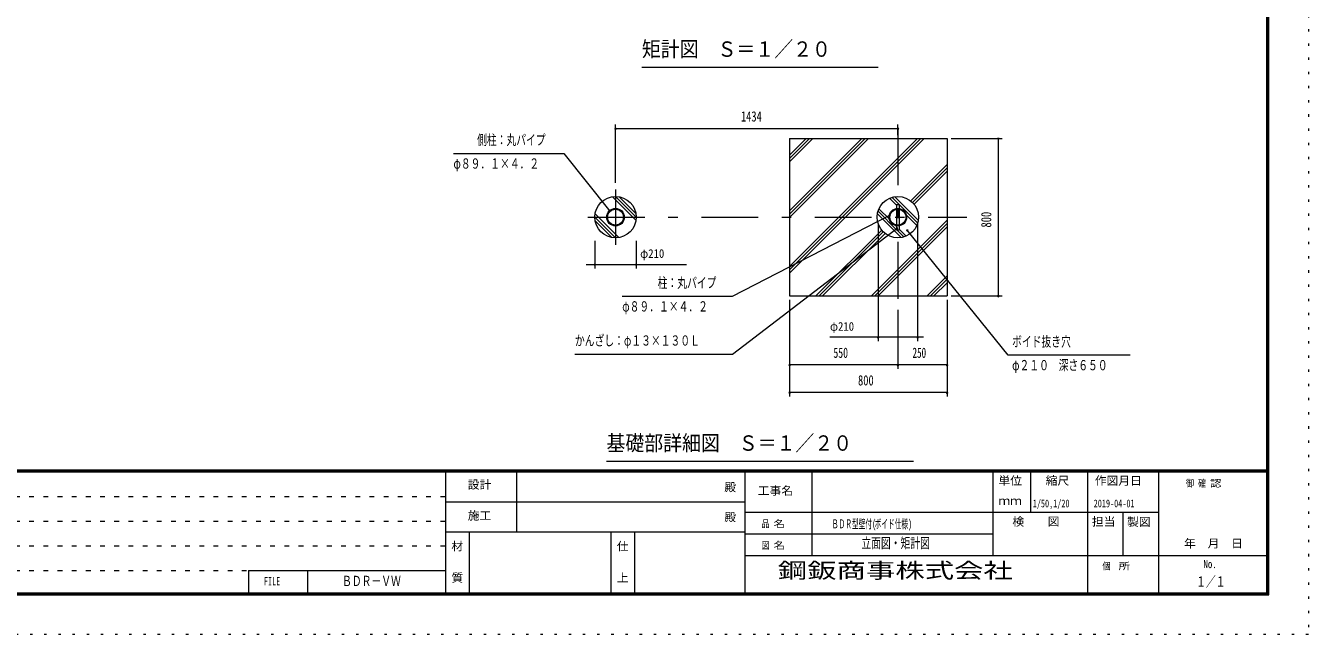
# Model space of a CAD drawing. Units: millimetres, scale not verified, with parts at other scales. Extents: x -26656 to 26658, y -10500 to 10500.
# Drawn here: x 10372 to 26658, y -10500 to -2775 of the extents above; entities that cross this region are included whole.
import ezdxf
from ezdxf.enums import TextEntityAlignment as Align

# ---------------------------------------------------------------- set-up
doc = ezdxf.new("R2010")
doc.units = ezdxf.units.MM
doc.header["$LTSCALE"] = 60
for name, pattern in [('USER1', [3, 1, -2]), ('USER3', [24, 12, -5, 2, -5]), ('USER4', [3, 0.5, -2.5])]:
    doc.linetypes.add(name, pattern=pattern)
doc.layers.add('0-1_0-F1TEXT', color=7, linetype='Continuous')
doc.layers.add('0-E_2-5DIM', color=7, linetype='Continuous')
for name, color, linetype, lineweight in [('0-6_2-02BOLD', 7, 'Continuous', 18), ('0-8_2-22CENTER', 3, 'USER3', 18), ('0-A_2-52DIM', 3, 'Continuous', 18), ('0-B_2-62HATCH', 2, 'Continuous', 18), ('0-C_F-F1PAPER', 5, 'Continuous', 18), ('0-D_F-E_J_ADD', 5, 'USER4', 18)]:
    doc.layers.add(name, color=color, linetype=linetype, lineweight=lineweight)
doc.styles.add('ＭＳ ゴシック', font='')
doc.styles.get('ＭＳ ゴシック').set_extended_font_data('MS Gothic')

msp = doc.modelspace()

# ---------------------------------------------------------------- linework, layer by layer
at = {"layer": '0-6_2-02BOLD'}
for p, q in [((20071.84, -4205.07), (22071.84, -4205.07)), ((22071.84, -4205.07), (22071.84, -6205.07)), ((21430.59, -5042.57), (21430.59, -5094.89)), ((21430.59, -5042.57), (21463.09, -5042.57)), ((21463.09, -5042.57), (21463.09, -5094.88)), ((21430.59, -5105.51), (21430.59, -5304.63)), ((21463.09, -5105.51), (21463.09, -5304.63)), ((21463.09, -5315.25), (21463.09, -5367.57))]:
    msp.add_line(p, q, dxfattribs=at)
for points in [[(20071.84, -4205.07), (20071.84, -6205.07), (22071.84, -6205.07)], [(21430.59, -5315.25), (21430.59, -5367.57), (21463.09, -5367.57)]]:
    msp.add_lwpolyline(points, dxfattribs=at)
for centre, radius in [((17861.84, -5205.07), 262.5), ((21446.84, -5205.07), 262.5), ((17861.84, -5205.07), 111.38), ((17861.84, -5205.07), 100.88), ((21446.84, -5205.07), 111.38), ((21446.84, -5205.07), 100.88)]:
    msp.add_circle(centre, radius, dxfattribs=at)
at = {"layer": '0-8_2-22CENTER'}
for p, q in [((21446.84, -4080.07), (21446.84, -6330.07)), ((17861.84, -4855.07), (17861.84, -5555.07)), ((17511.84, -5205.07), (22321.84, -5205.07))]:
    msp.add_line(p, q, dxfattribs=at)
at = {"layer": '0-A_2-52DIM'}
for p, q in [((21196.84, -3305.07), (18196.84, -3305.07)), ((17861.84, -4768.25), (17861.84, -4030.38)), ((21446.84, -4166.36), (21446.84, -4030.38)), ((17871.84, -4080.38), (17851.84, -4080.38)), ((17861.84, -4080.38), (21446.84, -4080.38)), ((21456.84, -4080.38), (21436.84, -4080.38)), ((22121.84, -4205.07), (22771.83, -4205.07)), ((22731.84, -4205.07), (22711.84, -4205.07)), ((22721.84, -4205.07), (22721.84, -6205.07)), ((15803.78, -4396.21), (17203.77, -4396.21)), ((17203.77, -4396.21), (17788.11, -5128.17)), ((17798.11, -5128.17), (17778.11, -5128.17)), ((19346.84, -6209.6), (21343.37, -5179.76)), ((21353.37, -5179.76), (21333.37, -5179.76)), ((19346.84, -6942.68), (21436.35, -5344.63)), ((21196.84, -5288.87), (21196.84, -6780.07)), ((21446.35, -5344.63), (21426.35, -5344.63)), ((21575.36, -5368.66), (21555.36, -5368.66)), ((22846.84, -6955.07), (21565.36, -5368.66)), ((21696.84, -5288.87), (21696.84, -6780.07)), ((17599.34, -5505.07), (17599.34, -5855.07)), ((18124.34, -5505.07), (18124.34, -5855.07)), ((17488.34, -5805.07), (18761.84, -5805.07)), ((17609.34, -5805.07), (17589.34, -5805.07)), ((18134.34, -5805.07), (18114.34, -5805.07)), ((17946.84, -6209.6), (19346.84, -6209.6)), ((20071.84, -6255.07), (20071.84, -7480.07)), ((22071.84, -6255.07), (22071.84, -7480.07)), ((22121.84, -6205.07), (22771.83, -6205.07)), ((22731.84, -6205.07), (22711.84, -6205.07)), ((21446.84, -6380.07), (21446.84, -7130.07)), ((21771.84, -6730.07), (20584.34, -6730.07)), ((21206.84, -6730.07), (21186.84, -6730.07)), ((21706.84, -6730.07), (21686.84, -6730.07)), ((17346.84, -6942.68), (19346.84, -6942.68)), ((24396.84, -6955.07), (22846.84, -6955.07)), ((20081.84, -7080.07), (20061.84, -7080.07)), ((22071.84, -7080.07), (20071.84, -7080.07)), ((21456.84, -7080.07), (21436.84, -7080.07)), ((22081.84, -7080.07), (22061.84, -7080.07)), ((20081.84, -7430.07), (20061.84, -7430.07)), ((22071.84, -7430.07), (20071.84, -7430.07)), ((22081.84, -7430.07), (22061.84, -7430.07)), ((21646.84, -8305.07), (17746.84, -8305.07))]:
    msp.add_line(p, q, dxfattribs=at)
for centre in [(17861.84, -4080.38), (21446.84, -4080.38), (22721.84, -4205.07), (17788.11, -5128.17), (21343.37, -5179.76), (21436.35, -5344.63), (21565.36, -5368.66), (17599.34, -5805.07), (18124.34, -5805.07), (22721.84, -6205.07), (21196.84, -6730.07), (21696.84, -6730.07), (20071.84, -7080.07), (21446.84, -7080.07), (22071.84, -7080.07), (20071.84, -7430.07), (22071.84, -7430.07)]:
    msp.add_arc(centre, 10, 180, 0, dxfattribs=at)
at = {"layer": '0-B_2-62HATCH'}
for p, q in [((20071.84, -5915.39), (21782.16, -4205.07)), ((20071.84, -5872.96), (21739.73, -4205.07)), ((20071.84, -5830.54), (21697.3, -4205.07)), ((20071.84, -5123.43), (20990.2, -4205.07)), ((20071.84, -5165.86), (21032.63, -4205.07)), ((20071.84, -5208.28), (21075.05, -4205.07)), ((20071.84, -4501.18), (20367.95, -4205.07)), ((20071.84, -4458.75), (20325.52, -4205.07)), ((20071.84, -4416.32), (20283.09, -4205.07)), ((21610.03, -4999.46), (22071.84, -4537.64)), ((21632.45, -5019.45), (22071.84, -4580.07)), ((21652.45, -5041.88), (22071.84, -4622.5)), ((17821.64, -4945.67), (18121.24, -5245.27)), ((17860.97, -4942.57), (18124.34, -5205.94)), ((17907.37, -4946.55), (18120.36, -5159.54)), ((21340.98, -4964.86), (21430.59, -5054.47)), ((21372, -4953.46), (21461.12, -5042.57)), ((21406.64, -4945.67), (21706.24, -5245.27)), ((21463.09, -5044.54), (21698.44, -5279.9)), ((17599.34, -5204.2), (17862.71, -5467.57)), ((17602.43, -5164.87), (17902.04, -5464.47)), ((21187.43, -5164.87), (21487.04, -5464.47)), ((21195.23, -5130.24), (21430.59, -5365.6)), ((21206.63, -5099.21), (21338.56, -5231.14)), ((21463.09, -5086.97), (21472.91, -5096.79)), ((21555.12, -5179), (21687.04, -5310.93)), ((17603.32, -5250.6), (17816.3, -5463.59)), ((20404.41, -6205.07), (21241.23, -5368.26)), ((21111.52, -6205.07), (22071.84, -5244.75)), ((21153.95, -6205.07), (22071.84, -5287.18)), ((21196.37, -6205.07), (22071.84, -5329.6)), ((21420.77, -5313.35), (21430.59, -5323.17)), ((21432.56, -5367.57), (21521.67, -5456.68)), ((21463.09, -5355.67), (21552.69, -5445.28)), ((20446.84, -6205.07), (21261.22, -5390.68)), ((20489.26, -6205.07), (21283.65, -5410.68)), ((21818.62, -6205.07), (22071.84, -5951.86)), ((21861.05, -6205.07), (22071.84, -5994.28)), ((21903.48, -6205.07), (22071.84, -6036.71))]:
    msp.add_line(p, q, dxfattribs=at)
at = {"layer": '0-C_F-F1PAPER'}
for p, q in [((26155.75, -9997.5), (26155.75, 10097.5)), ((26158.25, -10000), (26158.25, 10100)), ((26135.75, -9977.5), (26135.75, 10077.5)), ((26138.25, -9980), (26138.25, 10080)), ((26140.75, -9982.5), (26140.75, 10082.5)), ((26145.75, -9987.5), (26145.75, 10087.5)), ((26150.75, -9992.5), (26150.75, 10092.5)), ((26133.25, -8415), (-2516.75, -8415)), ((26133.25, -8417.5), (-2516.75, -8417.5)), ((26133.25, -8420), (-2516.75, -8420)), ((26133.25, -8422.5), (-2516.75, -8422.5)), ((26133.25, -8425), (-2516.75, -8425)), ((26133.25, -8427.5), (-2516.75, -8427.5)), ((26133.25, -8430), (-2516.75, -8430)), ((26133.25, -8432.5), (-2516.75, -8432.5)), ((26133.25, -8435), (-2516.75, -8435)), ((26133.25, -8437.5), (-2516.75, -8437.5)), ((26133.25, -8440), (-2516.75, -8440)), ((15708.25, -10000), (15708.25, -8440)), ((16608.25, -9200), (16608.25, -8440)), ((19508.25, -10000), (19508.25, -8440)), ((20358.25, -9500), (20358.25, -8440)), ((22658.25, -9500), (22658.25, -8440)), ((23133.25, -8950), (23133.25, -8440)), ((23858.25, -10000), (23858.25, -8440)), ((24758.25, -10000), (24758.25, -8440)), ((15708.25, -8820), (19508.25, -8820)), ((19508.25, -8950), (24758.25, -8950)), ((24308.25, -9500), (24308.25, -8950)), ((15708.25, -9200), (19508.25, -9200)), ((16008.25, -10000), (16008.25, -9200)), ((17808.25, -10000), (17808.25, -9200)), ((18108.25, -10000), (18108.25, -9200)), ((19508.25, -9225), (22658.25, -9225)), ((19508.25, -9500), (26158.25, -9500)), ((13200.25, -9688), (15708.25, -9688)), ((13200.25, -9688), (13200.25, -10000)), ((13950.25, -9688), (13950.25, -10000)), ((-2541.75, -10000), (26158.25, -10000)), ((-2539.25, -9997.5), (26155.75, -9997.5)), ((-2534.25, -9992.5), (26150.75, -9992.5)), ((-2529.25, -9987.5), (26145.75, -9987.5)), ((-2524.25, -9982.5), (26140.75, -9982.5)), ((-2521.75, -9980), (26138.25, -9980)), ((-2519.25, -9977.5), (26135.75, -9977.5))]:
    msp.add_line(p, q, dxfattribs=at)
at = {"layer": '0-C_F-F1PAPER', "color": 6, "linetype": 'USER1'}
for p, q in [((-2541.75, -8752), (15708.25, -8752)), ((-2541.75, -9064), (15708.25, -9064)), ((-2541.75, -9376), (15708.25, -9376)), ((-2541.75, -9688), (13200.25, -9688))]:
    msp.add_line(p, q, dxfattribs=at)
at = {"layer": '0-C_F-F1PAPER'}
for points in [[(-2536.75, 10095), (-2536.75, -9995), (26153.25, -9995), (26153.25, 10095)], [(-2531.75, 10090), (-2531.75, -9990), (26148.25, -9990), (26148.25, 10090)], [(-2526.75, 10085), (-2526.75, -9985), (26143.25, -9985), (26143.25, 10085)], [(-2516.75, 10075), (-2516.75, -9975), (26133.25, -9975), (26133.25, 10075)]]:
    msp.add_lwpolyline(points, dxfattribs=at)
at = {"layer": '0-D_F-E_J_ADD'}
for p, q in [((26658.25, 10500), (26658.25, -10500)), ((26658.25, -10500), (-3041.75, -10500))]:
    msp.add_line(p, q, dxfattribs=at)

# ---------------------------------------------------------------- texts
at = {"layer": '0-1_0-F1TEXT', "style": 'ＭＳ ゴシック'}
for s, height, width, p in [('1/50,1/20', 97.68, 0.65, (23159.43, -8916.7)), ('2019-04-01', 97.68, 0.65, (23933.25, -8916.7)), ('ＢＤＲ型壁付(', 110.7, 0.55, (20608.25, -9187.5)), ('ボイド仕様)', 110.7, 0.55, (21151.03, -9187.5)), ('立面図・矩計図', 130.2, 0.7, (20983.25, -9444.74)), ('ＢＤＲ－ＶＷ', 130.2, 0.7, (14389.84, -9926.24)), ('１／１', 130.2, 0.7, (25233.25, -9934.49))]:
    msp.add_text(s, height=height, dxfattribs=dict(at, width=width)).set_placement(p, align=Align.BOTTOM_LEFT)
at = {"layer": '0-A_2-52DIM', "color": 7, "style": 'ＭＳ ゴシック'}
for s, height, width, p in [('矩計図\u3000Ｓ＝１／２０', 195.4, 0.9, (18196.84, -3228.42)), ('1434', 130.2, 0.75, (19453.82, -4030.38)), ('側柱：丸パイプ', 130.2, 0.7, (16103.77, -4328.45)), ('φ８９．１×４．２', 130.2, 0.7, (15803.78, -4628.45)), ('φ210', 110.7, 0.9, (18174.34, -5755.07)), ('柱：丸パイプ', 130.2, 0.7, (18396.84, -6141.84)), ('φ８９．１×４．２', 130.2, 0.7, (17946.84, -6441.84)), ('φ210', 110.7, 0.9, (20584.34, -6680.07)), ('かんざし：φ１３×１３０Ｌ', 130.2, 0.7, (17346.84, -6874.92)), ('ボイド抜き穴', 130.2, 0.7, (22896.84, -6887.3)), ('550', 130.2, 0.7, (20627.84, -7030.07)), ('250', 130.2, 0.65, (21632.51, -7030.07)), ('φ２１０\u3000深さ６５０', 130.2, 0.7, (22896.84, -7187.31)), ('800', 130.2, 0.75, (20940.43, -7380.07)), ('基礎部詳細図\u3000Ｓ＝１／２０', 195.4, 0.9, (17746.84, -8228.42))]:
    msp.add_text(s, height=height, dxfattribs=dict(at, width=width)).set_placement(p, align=Align.BOTTOM_LEFT)
at = {"layer": '0-A_2-52DIM', "color": 7, "style": 'ＭＳ ゴシック', "width": 0.75}
msp.add_text('800', height=130.2, rotation=90, dxfattribs=at).set_placement((22671.84, -5336.47), align=Align.BOTTOM_LEFT)
at = {"layer": '0-C_F-F1PAPER', "color": 7, "style": 'ＭＳ ゴシック'}
for s, height, width, p in [('設計', 104.2, 1.05, (15985.75, -8683.83)), ('殿', 104.2, 1.05, (19243.25, -8715.79)), ('工事名', 104.2, 1.05, (19668.25, -8760.79)), ('単位', 104.2, 1.05, (22723.25, -8633.29)), ('縮尺', 104.2, 1.05, (23323.25, -8633.29)), ('作図月日', 104.2, 1.05, (23947.15, -8634.31)), ('御 ', 88.56, 0.85, (25101, -8654.43)), ('確 ', 88.56, 0.85, (25255.39, -8654.43)), ('認', 88.56, 1.2, (25409.77, -8654.43)), ('ｍｍ', 104.2, 1.05, (22723.25, -8888.29)), ('施工', 104.2, 1.05, (15985.75, -9075.79)), ('殿', 104.2, 1.05, (19243.25, -9095.79)), ('品 ', 88.56, 0.85, (19714.5, -9167.5)), ('名', 88.56, 1.2, (19868.89, -9167.5)), ('検\u3000\u3000図', 104.2, 1.05, (22900.75, -9153.29)), ('担当', 104.2, 1.05, (23910.75, -9153.29)), ('製図', 104.2, 1.05, (24356.73, -9155.74)), ('\u3000年\u3000月\u3000日', 104.2, 1.05, (24931.99, -9430.22)), ('材', 104.2, 1.05, (15778.25, -9465.79)), ('仕', 104.2, 1.05, (17878.25, -9465.79)), ('図 ', 88.56, 0.85, (19714.5, -9442.5)), ('名', 88.56, 1.2, (19868.89, -9442.5)), ('個  ', 88.56, 0.85, (24043.25, -9705)), ('所', 88.56, 1.2, (24249.1, -9705)), ('No.', 104.2, 0.8, (25325.75, -9690.79)), ('質', 104.2, 1.05, (15778.25, -9865.79)), ('上', 104.2, 1.05, (17878.25, -9865.79)), ('FILE', 104.2, 0.7, (13396.5, -9909.79))]:
    msp.add_text(s, height=height, dxfattribs=dict(at, width=width)).set_placement(p, align=Align.BOTTOM_LEFT)
at = {"layer": '0-E_2-5DIM', "style": 'ＭＳ ゴシック', "width": 1.4}
msp.add_text('鋼鈑商事株式会社', height=195.4, dxfattribs=at).set_placement((19921.46, -9845.37), align=Align.BOTTOM_LEFT)

doc.saveas('drawing.dxf')
